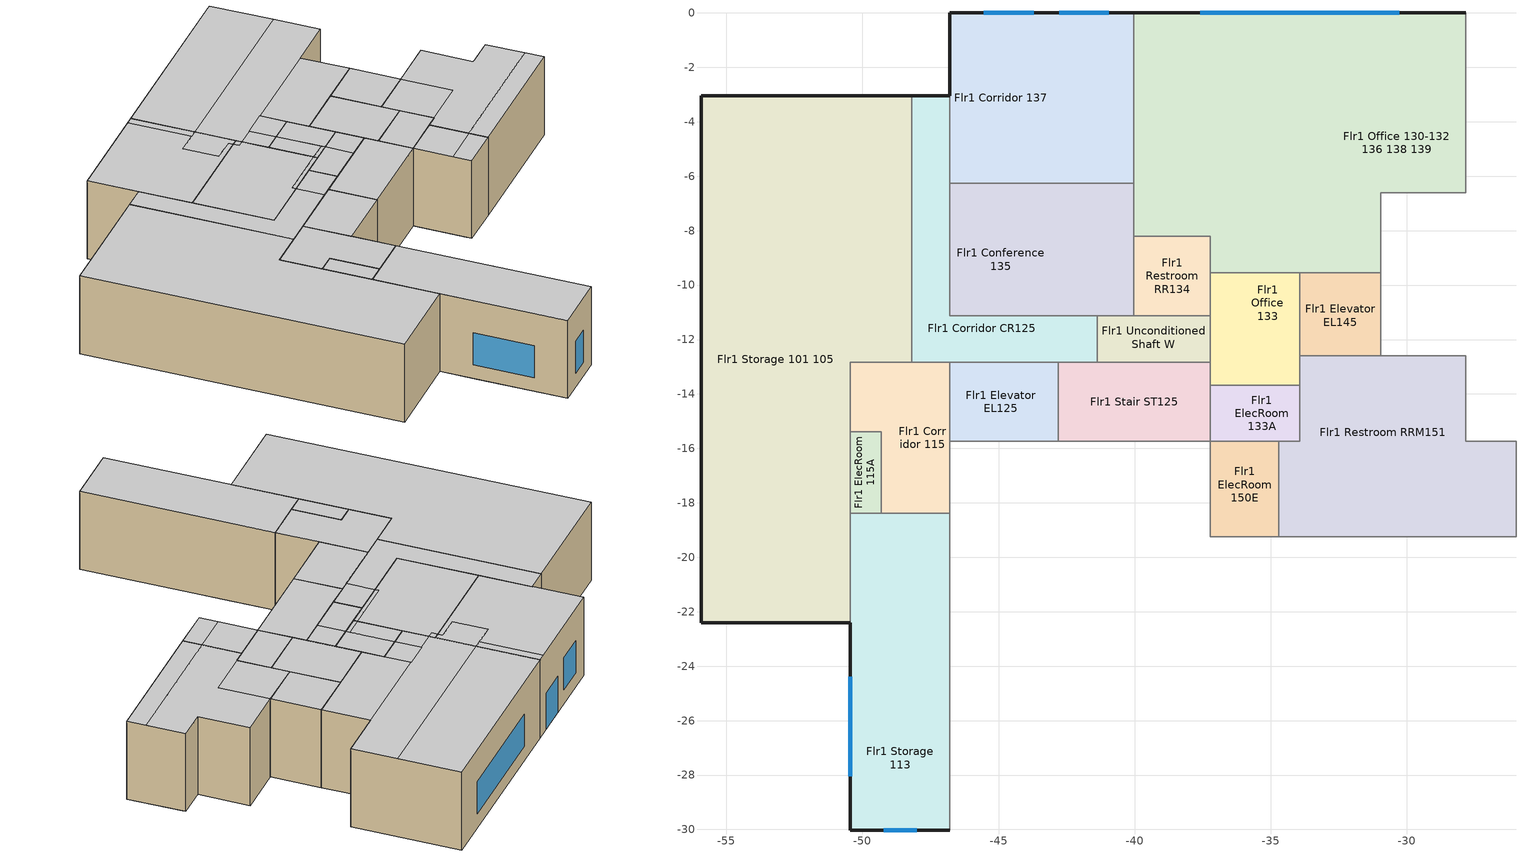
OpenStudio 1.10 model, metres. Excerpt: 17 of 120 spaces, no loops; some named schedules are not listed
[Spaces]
Flr1 Storage 113
 floor to Base1 Vestibule W: -46.79,-21.53 -46.79,-24.73 -50.44,-24.73 -50.44,-22.4 -48.79,-22.4 -48.79,-21.53 z0
 floor to Base1 Storage 1B06: -48.79,-18.38 -48.79,-22.4 -50.44,-22.4 -50.44,-18.38 z0
 floor to Base1 Corridor CR1B05 25 55: -48.79,-18.38 -46.79,-18.38 -46.79,-21.53 -48.79,-21.53 z0
 floor to Base1 Vestibule 1B20: -46.79,-24.73 -46.79,-30.02 -50.44,-30.02 -50.44,-24.73 z0
 wall outside: -50.44,-22.4 -50.44,-30.02 -46.79,-30.02 z0:5.18
 wall to Flr1 Corridor 115: -46.79,-18.38 -49.31,-18.38 z0:5.18
 wall to Flr1 Dining 150: -46.79,-30.02 -46.79,-18.38 z0:5.18
 wall to Flr1 Storage 101 105: -50.44,-18.38 -50.44,-22.4 z0:5.18
 wall to Flr1 ElecRoom 115A: -49.31,-18.38 -50.44,-18.38 z0:5.18
 window: -50.44,-24.38 -50.44,-28.04 / -49.23,-30.02 -48.01,-30.02 z0.91:3.05
 ceiling to Flr2 Kitchen: -46.79,-30.02 -46.79,-18.38 -50.44,-18.38 -50.44,-30.02 z5.18
Flr1 Storage 101 105
 floor to Base1 Corridor CR1B05 25 55: -48.19,-12.74 -48.19,-12.84 -48.79,-12.84 -48.79,-12.74 z0
 floor to Base1 Restroom RR1B30: -48.19,-7 -48.19,-12.74 -48.79,-12.74 -48.79,-7 z0
 floor to Base1 Storage 1B06: -48.19,-3.05 -48.19,-7 -48.79,-7 -48.79,-12.84 -50.44,-12.84 -50.44,-22.4 -55.93,-22.4 -55.93,-3.05 z0
 wall outside: -48.19,-3.05 -55.93,-3.05 -55.93,-22.4 -50.44,-22.4 z0:5.18
 wall to Flr1 Corridor CR125: -48.19,-12.84 -48.19,-3.05 z0:5.18
 wall to Flr1 Corridor 115: -50.44,-15.4 -50.44,-12.84 -48.19,-12.84 z0:5.18
 wall to Flr1 ElecRoom 115A: -50.44,-18.38 -50.44,-15.4 z0:5.18
 ceiling to Flr2 Kitchen: -50.44,-22.4 -50.44,-12.84 -48.19,-12.84 -48.19,-3.05 -55.93,-3.05 -55.93,-22.4 z5.18
Flr1 ElecRoom 150E
 floor to Base1 LockerPlayer 1B23 1B25 1B26 RR1B15: -34.71,-18.21 -34.71,-19.25 -37.22,-19.25 -37.22,-18.93 -36.93,-18.93 -36.93,-18.21 z0
 floor to Base1 Stair ST1B25: -36.73,-15.74 -36.73,-15.84 -37.22,-15.84 -37.22,-15.74 z0
 floor to Base1 Corridor CR1B05 25 55: -34.71,-15.74 -34.71,-18.21 -36.93,-18.21 -36.93,-18.93 -37.22,-18.93 -37.22,-15.84 -36.73,-15.84 -36.73,-15.74 z0
 wall to Flr1 ElecRoom 133A: -34.71,-15.74 -37.22,-15.74 z0:5.18
 wall to Flr1 Restroom RRM151: -34.71,-19.25 -34.71,-15.74 z0:5.18
 wall to Flr1 Dining 150: -37.22,-15.74 -37.22,-19.25 -34.71,-19.25 z0:5.18
 ceiling to Flr1 Lobby 155 ST155 255 ST255: -34.71,-18.11 -34.71,-15.74 -37.22,-15.74 -37.22,-18.11 z5.18
 ceiling to Flr2 ElecRoom 251A-257B: -34.71,-19.25 -34.71,-18.11 -37.22,-18.11 -37.22,-19.25 z5.18
Flr1 Restroom RRM151
 floor to Base1 Elevator EL1B45: -30.71,-12.6 -30.71,-12.75 -33.93,-12.75 -33.93,-12.6 z0
 floor to Base2 Weight 2B55 1B50: -25.99,-15.95 -25.99,-19.25 -31.59,-19.25 -27.23,-15.95 z0
 floor to Base1 ElecRoom 1B29: -27.23,-15.95 -31.59,-19.25 -33.87,-19.25 -33.87,-15.95 z0
 floor to Base1 Corridor CR1B05 25 55: -27.83,-12.6 -27.83,-15.74 -25.99,-15.74 -25.99,-15.95 -33.87,-15.95 -33.87,-18.21 -34.71,-18.21 -34.71,-15.74 -33.93,-15.74 -33.93,-12.75 -30.71,-12.75 -30.71,-12.6 z0
 floor to Base1 LockerPlayer 1B23 1B25 1B26 RR1B15: -33.87,-18.21 -33.87,-19.25 -34.71,-19.25 -34.71,-18.21 z0
 wall to Flr1 Office 133: -33.93,-12.6 -33.93,-13.68 z0:5.18
 wall to Flr1 Elevator EL145: -30.95,-12.6 -33.93,-12.6 z0:5.18
 wall to Flr1 Lobby 155 ST155 255 ST255: -25.99,-15.74 -27.83,-15.74 -27.83,-12.6 -30.95,-12.6 z0:5.18
 wall to Flr1 Dining 150: -34.71,-19.25 -25.99,-19.25 -25.99,-15.74 z0:5.18
 wall to Flr1 ElecRoom 133A: -33.93,-13.68 -33.93,-15.74 -34.71,-15.74 z0:5.18
 ceiling to Flr2 ElecRoom 251A-257B: -25.99,-19.25 -25.99,-18.11 -34.71,-18.11 -34.71,-19.25 z5.18
 ceiling to Flr1 Lobby 155 ST155 255 ST255: -25.99,-18.11 -25.99,-15.74 -27.83,-15.74 -27.83,-12.6 -30.95,-12.6 -30.95,-15.74 -34.71,-15.74 -34.71,-18.11 z5.18
 ceiling to Flr2 Restroom RR243 247: -30.95,-15.74 -30.95,-12.6 -33.93,-12.6 -33.93,-15.74 z5.18
Flr1 Corridor 115
 floor to Base1 Corridor CR1B05 25 55: -46.79,-12.84 -46.79,-18.38 -48.79,-18.38 -48.79,-12.84 z0
 floor to Base1 Storage 1B06: -48.79,-12.84 -48.79,-18.38 -49.31,-18.38 -49.31,-15.4 -50.44,-15.4 -50.44,-12.84 z0
 wall to Flr1 Corridor CR125: -46.79,-12.84 -48.19,-12.84 z0:5.18
 wall to Flr1 Elevator EL125: -46.79,-15.74 -46.79,-12.84 z0:5.18
 wall to Flr1 Dining 150: -46.79,-18.38 -46.79,-15.74 z0:5.18
 wall to Flr1 ElecRoom 115A: -50.44,-15.4 -49.31,-15.4 -49.31,-18.38 z0:5.18
 ceiling to Flr2 Kitchen: -46.79,-18.38 -46.79,-12.84 -50.44,-12.84 -50.44,-15.4 -49.31,-15.4 -49.31,-18.38 z5.18
Flr1 ElecRoom 115A
 floor to Base1 Storage 1B06: -49.31,-15.4 -49.31,-18.38 -50.44,-18.38 -50.44,-15.4 z0
 ceiling to Flr2 Kitchen: -49.31,-18.38 -49.31,-15.4 -50.44,-15.4 -50.44,-18.38 z5.18
Flr1 Elevator EL125
 floor to Base1 Elevator EL1B20: -43.06,-12.84 -43.06,-15.74 -46.79,-15.74 -46.79,-12.84 z0
 floor to Base1 Stair ST1B25: -42.81,-12.84 -42.81,-15.74 -43.06,-15.74 -43.06,-12.84 z0
 wall to Flr1 Corridor CR125: -42.81,-12.84 -46.79,-12.84 z0:5.18
 wall to Flr1 Stair ST125: -42.81,-15.74 -42.81,-12.84 z0:5.18
 wall to Flr1 Dining 150: -46.79,-15.74 -42.81,-15.74 z0:5.18
 ceiling to Flr2 Elevator EL220: -42.81,-15.74 -42.81,-12.84 -46.79,-12.84 -46.79,-15.74 z5.18
Flr1 Stair ST125
 floor to Base1 Stair ST1B25: -37.22,-12.84 -37.22,-15.74 -42.81,-15.74 -42.81,-12.84 z0
 wall to Flr1 Dining 150: -42.81,-15.74 -37.22,-15.74 z0:5.18
 wall to Flr1 Corridor CR125: -41.38,-12.84 -42.81,-12.84 z0:5.18
 wall to Flr1 Unconditioned Shaft W: -37.22,-12.84 -41.38,-12.84 z0:5.18
 wall to Flr1 Office 133: -37.22,-13.68 -37.22,-12.84 z0:5.18
 wall to Flr1 ElecRoom 133A: -37.22,-15.74 -37.22,-13.68 z0:5.18
 ceiling to Flr2 Stair ST225 CR225: -37.22,-15.74 -37.22,-12.84 -42.81,-12.84 -42.81,-15.74 z5.18
Flr1 ElecRoom 133A
 floor to Base1 Corridor CR1B05 25 55: -33.93,-13.68 -33.93,-15.74 -36.73,-15.74 -36.73,-13.68 z0
 floor to Base1 Stair ST1B25: -36.73,-13.68 -36.73,-15.74 -37.22,-15.74 -37.22,-13.68 z0
 wall to Flr1 Office 133: -33.93,-13.68 -37.22,-13.68 z0:5.18
 ceiling to Flr2 Restroom RR243 247: -33.93,-15.74 -33.93,-13.68 -37.22,-13.68 -37.22,-15.74 z5.18
Flr1 Office 133
 floor to Base1 Corridor CR1B05 25 55: -34.01,-11.76 -34.01,-12.75 -33.93,-12.75 -33.93,-13.68 -36.73,-13.68 -36.73,-12.74 -36.22,-12.73 -36.22,-11.76 z0
 floor to Base1 Storage 1B38: -33.93,-9.55 -33.93,-9.64 -34.01,-9.64 -34.01,-11.76 -36.22,-11.76 -36.22,-9.55 z0
 floor to Base1 LockerOther 1B30: -36.22,-9.55 -36.22,-12.73 -37.22,-12.74 -37.22,-9.55 z0
 floor to Base1 Stair ST1B25: -36.73,-12.74 -36.73,-13.68 -37.22,-13.68 -37.22,-12.74 z0
 floor to Base1 Elevator EL1B45: -33.93,-9.64 -33.93,-12.75 -34.01,-12.75 -34.01,-9.64 z0
 wall to Flr1 Unconditioned Shaft W: -37.22,-11.13 -37.22,-12.84 z0:5.18
 wall to Flr1 Restroom RR134: -37.22,-9.55 -37.22,-11.13 z0:5.18
 wall to Flr1 Office 130-132 136 138 139: -33.93,-9.55 -37.22,-9.55 z0:5.18
 wall to Flr1 Elevator EL145: -33.93,-12.6 -33.93,-9.55 z0:5.18
 ceiling to Flr2 Restroom RR243 247: -33.93,-13.68 -33.93,-9.55 -37.22,-9.55 -37.22,-13.68 z5.18
Flr1 Corridor CR125
 floor to Base1 Storage 1B06: -46.79,-3.05 -46.79,-7 -48.19,-7 -48.19,-3.05 z0
 floor to Base1 Restroom RR1B30: -46.79,-7 -46.79,-11.13 -43.06,-11.13 -43.06,-12.74 -48.19,-12.74 -48.19,-7 z0
 floor to Base1 Corridor CR1B05 25 55: -46.79,-12.74 -46.79,-12.84 -48.19,-12.84 -48.19,-12.74 z0
 floor to Base1 Stair ST1B25: -41.38,-12.74 -41.38,-12.84 -43.06,-12.84 -43.06,-12.74 z0
 floor to Base1 Elevator EL1B20: -46.79,-12.74 -43.06,-12.74 -43.06,-12.84 -46.79,-12.84 z0
 floor to Base1 LockerOther 1B30: -41.38,-11.13 -41.38,-12.74 -43.06,-12.74 -43.06,-11.13 z0
 wall outside: -46.79,-3.05 -48.19,-3.05 z0:5.18
 wall to Flr1 Conference 135: -41.38,-11.13 -46.79,-11.13 -46.79,-6.25 z0:5.18
 wall to Flr1 Unconditioned Shaft W: -41.38,-12.84 -41.38,-11.13 z0:5.18
 wall to Flr1 Corridor 137: -46.79,-6.25 -46.79,-3.05 z0:5.18
 ceiling to Flr2 Unconditioned Shaft W: -41.38,-12.84 -41.38,-11.13 -43.38,-11.13 -43.38,-12.84 z5.18
 ceiling to Flr2 Kitchen: -43.38,-12.84 -43.38,-11.13 -46.79,-11.13 -46.79,-3.05 -48.19,-3.05 -48.19,-12.84 z5.18
Flr1 Unconditioned Shaft W
 floor to Base1 Stair ST1B25: -37.22,-12.74 -37.22,-12.84 -41.38,-12.84 -41.38,-12.74 z0
 floor to Base1 LockerOther 1B30: -37.22,-11.13 -37.22,-12.74 -41.38,-12.74 -41.38,-11.13 z0
 wall to Flr1 Conference 135: -40.03,-11.13 -41.38,-11.13 z0:5.18
 wall to Flr1 Restroom RR134: -37.22,-11.13 -40.03,-11.13 z0:5.18
 ceiling to Flr2 Unconditioned Shaft W: -38.86,-12.84 -38.86,-11.13 -41.38,-11.13 -41.38,-12.84 z5.18
 ceiling to Flr2 Stair ST225 CR225: -37.22,-12.84 -37.22,-11.13 -38.86,-11.13 -38.86,-12.84 z5.18
Flr1 Elevator EL145
 floor to Base1 Elevator EL1B45: -30.95,-9.64 -30.95,-12.6 -33.93,-12.6 -33.93,-9.64 z0
 floor to Base1 Storage 1B38: -30.95,-9.55 -30.95,-9.64 -33.93,-9.64 -33.93,-9.55 z0
 wall to Flr1 Lobby 155 ST155 255 ST255: -30.95,-12.6 -30.95,-9.55 z0:5.18
 wall to Flr1 Office 130-132 136 138 139: -30.95,-9.55 -33.93,-9.55 z0:5.18
 ceiling to Flr2 Elevator EL245: -30.95,-12.6 -30.95,-9.55 -33.93,-9.55 -33.93,-12.6 z5.18
Flr1 Conference 135
 floor to Base1 Storage 1B06: -43.06,-6.25 -43.06,-7 -46.79,-7 -46.79,-6.25 z0
 floor to Base1 LockerOther 1B30: -40.03,-6.25 -40.03,-11.13 -43.06,-11.13 -43.06,-6.25 z0
 floor to Base1 Restroom RR1B30: -43.06,-7 -43.06,-11.13 -46.79,-11.13 -46.79,-7 z0
 wall to Flr1 Corridor 137: -40.03,-6.25 -46.79,-6.25 z0:5.18
 wall to Flr1 Office 130-132 136 138 139: -40.03,-8.21 -40.03,-6.25 z0:5.18
 wall to Flr1 Restroom RR134: -40.03,-11.13 -40.03,-8.21 z0:5.18
 ceiling to Flr2 Lounge 230: -40.42,-6.61 -40.03,-6.61 -40.03,-6.25 -40.42,-6.25 z5.18
 ceiling to Flr2 Unconditioned Shaft W: -40.03,-11.13 -40.03,-10.9 -43.38,-10.9 -43.38,-11.13 z5.18
 ceiling to Flr2 Kitchen: -43.38,-11.13 -43.38,-10.9 -40.03,-10.9 -40.03,-6.61 -40.42,-6.61 -40.42,-6.25 -46.79,-6.25 -46.79,-11.13 z5.18
Flr1 Restroom RR134
 floor to Base1 LockerOther 1B30: -37.22,-8.21 -37.22,-11.13 -40.03,-11.13 -40.03,-8.21 z0
 wall to Flr1 Office 130-132 136 138 139: -37.22,-9.55 -37.22,-8.21 -40.03,-8.21 z0:5.18
 ceiling to Flr2 Kitchen: -40.03,-10.9 -38.86,-10.9 -38.86,-8.21 -40.03,-8.21 z5.18
 ceiling to Flr2 Unconditioned Shaft W: -38.86,-11.13 -38.86,-10.9 -40.03,-10.9 -40.03,-11.13 z5.18
 ceiling to Flr2 Stair ST225 CR225: -37.22,-11.13 -37.22,-8.21 -38.86,-8.21 -38.86,-11.13 z5.18
Flr1 Office 130-132 136 138 139
 floor to Base1 Office 1B32: -36.22,-3.21 -36.22,-6.08 -40.03,-6.08 -40.03,-3.21 z0
 floor to Base1 Lounge 1B33 36: -32.92,0 -32.92,-7.7 -36.22,-7.7 -36.22,-3.21 -40.03,-3.21 -40.03,0 z0
 floor to Base1 LockerOther 1B30: -36.22,-6.08 -36.22,-9.55 -37.22,-9.55 -37.22,-8.21 -40.03,-8.21 -40.03,-6.08 z0
 floor to Base1 Storage 1B38: -27.83,0 -27.83,-6.61 -30.95,-6.61 -30.95,-9.55 -36.22,-9.55 -36.22,-7.7 -32.92,-7.7 -32.92,0 z0
 wall outside: -27.83,0 -40.03,0 z0:5.18
 wall to Flr1 Corridor 137: -40.03,0 -40.03,-6.25 z0:5.18
 wall to Flr1 Lobby 155 ST155 255 ST255: -30.95,-9.55 -30.95,-6.61 -27.83,-6.61 -27.83,0 z0:5.18
 window: -30.27,0 -37.59,0 z0.91:3.05
 ceiling to Flr2 Office 230A-E: -27.83,-3.81 -27.83,0 -40.03,0 -40.03,-3.81 z5.18
 ceiling to Flr2 Stair ST225 CR225: -37.22,-8.21 -37.22,-6.61 -38.86,-6.61 -38.86,-8.21 z5.18
 ceiling to Flr2 Lounge 230: -40.03,-6.61 -27.83,-6.61 -27.83,-3.81 -40.03,-3.81 z5.18
 ceiling to Flr2 Kitchen: -38.86,-8.21 -38.86,-6.61 -40.03,-6.61 -40.03,-8.21 z5.18
 ceiling to Flr2 Restroom RR243 247: -30.95,-9.55 -30.95,-6.61 -37.22,-6.61 -37.22,-9.55 z5.18
Flr1 Corridor 137
 floor to Base1 LockerOther 1B30: -40.03,-6.08 -40.03,-6.25 -43.06,-6.25 -43.06,-6.08 z0
 floor to Base1 Storage 1B06: -43.06,0 -43.06,-6.25 -46.79,-6.25 -46.79,0 z0
 floor to Base1 Office 1B32: -40.03,-3.21 -40.03,-6.08 -43.06,-6.08 -43.06,-3.21 z0
 floor to Base1 Lounge 1B33 36: -40.03,0 -40.03,-3.21 -43.06,-3.21 -43.06,0 z0
 wall outside: -40.03,0 -46.79,0 -46.79,-3.05 z0:5.18
 window: -43.71,0 -45.54,0 z0.91:3.05; -40.94,0 -42.77,0 z0:2.39
 ceiling to Flr2 Office 230A-E: -40.03,-3.81 -40.03,0 -40.5,0 -40.5,-3.81 z5.18
 ceiling to Flr2 Lounge 230: -40.03,-6.25 -40.03,-3.81 -41.86,-3.81 -41.86,-5.94 -40.42,-5.94 -40.42,-6.25 z5.18
 ceiling to Flr2 Kitchen: -40.42,-6.25 -40.42,-5.94 -41.86,-5.94 -41.86,-3.81 -40.5,-3.81 -40.5,0 -46.79,0 -46.79,-6.25 z5.18
[Building]
Dal_Ward: North Axis {deg}=0; Default Construction Set=CU Dal Ward Existing Constructions
[ClimateZones]
Climate Zone Institution Name 1=ASHRAE; Climate Zone Document Name 1=ANSI/ASHRAE Standard 169; Climate Zone Document Year 1=2006; Climate Zone Institution Name 2=CEC; Climate Zone Document Name 2=California Climate Zone Descriptions; Climate Zone Document Year 2=1995
[Site]
Broomfield Jeffco  Boulder   S: Latitude {deg}=40.13; Longitude {deg}=-105.24; Time Zone {hr}=-7; Elevation {m}=1689
[SizingPeriod:DesignDay] Daily Dry-Bulb Temperature Range {deltaC}=15.2; Barometric Pressure {Pa}=83011; Wind Speed {m/s}=4.2; Wind Direction {deg}=80; Sky Clearness=0; Rain Indicator=0; Snow Indicator=0; Day of Month=21; Month=7; Day Type=SummerDesignDay; Daylight Saving Time Indicator=0; Dry-Bulb Temperature Range Modifier Type=DefaultMultipliers; Solar Model Indicator=ASHRAETau; ASHRAE Taub=0.424; ASHRAE Taud=2.012
Name | Maximum Dry-Bulb Temperature {C} | Humidity Indicating Conditions at Maximum Dry-Bulb {BasedOnField A3} | Humidity Indicating Type
Denver Intl Ap Ann Clg .4% Condns DB=>MWB | 34.6 | 15.7 | Wetbulb
Denver Intl Ap Ann Clg .4% Condns WB=>MDB | 27.3 | 18.3 | Wetbulb
Denver Intl Ap Ann Clg .4% Condns Enth=>MDB | 27 | 58300 | Enthalpy
Denver Intl Ap Ann Clg .4% Condns DP=>MDB | 19.9 | 16 | Dewpoint
[Construction]
ExtSlabCarpet 4in ClimateZone 1-8: MAT-CC05 4 HW CONCRETE, CP02 CARPET PAD
Interior Floor: F16 Acoustic tile, F05 Ceiling air space resistance, M11 100mm lightweight concrete
Interior Wall: G01a 19mm gypsum board, F04 Wall air space resistance, G01a 19mm gypsum board
Interior Ceiling: M11 100mm lightweight concrete, F05 Ceiling air space resistance, F16 Acoustic tile
Interior Window: Clear 3mm
Interior Door; Interior Partition: G05 25mm wood
Dal Ward Existing Roof: Clay Roof Tile - Lightweight Concrete - 1 in. - 80 lb/ft3, Metal Decking, Steel Roof Joists with R-30 Batt Insulation, Gypsum Board - 5/8 in.
Dal Ward Existing Exterior Wall: Sandstone - 4 in. - 120 lb/ft3, Gypsum Board - 5/8 in., Extruded Polystyrene Insulation Board - 1 in., Steel-Framed - 8 in. Studs - 16 in. OC - R-19 Cavity Insulation, Gypsum Board - 5/8 in.
Dal Ward Existing Glazing - U-0.55/SHGC-0.35/VLT-0.44: Dal Ward Existing Glazing - U-0.55/SHGC-0.35/VLT-0.44
Dal Ward Existing Glazing - U-0.55/SHGC-0.55/VLT-0.70: Dal Ward Existing Glazing - U-0.55/SHGC-0.55/VLT-0.70
Dal Ward Existing Glazing - U-0.80/SHGC-0.55/VLT-0.70: Dal Ward Existing Glazing - U-0.80/SHGC-0.55/VLT-0.70
[Material]
Name | Roughness | Thickness {m} | Conductivity {W/m-K} | Density {kg/m3} | Specific Heat {J/kg-K} | Thermal Absorptance | Solar Absorptance | Visible Absorptance
MAT-CC05 4 HW CONCRETE | Rough | 0.1016 | 1.311 | 2240 | 836.8 | 0.9 | 0.85 | 0.85
Metal Decking | MediumSmooth | 0.0015 | 45.006 | 7680 | 418.4 | 0.9 | 0.6 | 0.6
F16 Acoustic tile | MediumSmooth | 0.0191 | 0.06 | 368 | 590 | 0.9 | 0.3 | 0.3
M11 100mm lightweight concrete | MediumRough | 0.1016 | 0.53 | 1280 | 840 | 0.9 | 0.5 | 0.5
G01a 19mm gypsum board | MediumSmooth | 0.019 | 0.16 | 800 | 1090 | 0.9 | 0.4 | 0.4
G05 25mm wood | MediumSmooth | 0.0254 | 0.15 | 608 | 1630 | 0.9 | 0.5 | 0.5
Clay Roof Tile - Lightweight Concrete - 1 in. - 80 lb/ft3 | MediumRough | 0.0254 | 0.53 | 1281.48 | 840
Gypsum Board - 5/8 in. | MediumSmooth | 0.015875 | 0.16 | 800 | 1090
Sandstone - 4 in. - 120 lb/ft3 | MediumRough | 0.1016 | 1.9 | 1922.22 | 790
Steel-Framed - 8 in. Studs - 16 in. OC - R-19 Cavity Insulation | Smooth | 0.2032 | 0.192299 | 69.5201 | 628.02
[Material:NoMass]
CP02 CARPET PAD: Roughness=Smooth; Thermal Resistance {m2-K/W}=0.1; Thermal Absorptance=0.9; Solar Absorptance=0.8; Visible Absorptance=0.8
[Material:AirGap]
Name | Thermal Resistance {m2-K/W}
F05 Ceiling air space resistance | 0.18
F04 Wall air space resistance | 0.15
Extruded Polystyrene Insulation Board - 1 in. | 0.880551
Steel Roof Joists with R-30 Batt Insulation | 2.64165
[WindowMaterial:Glazing]
Clear 3mm: Optical Data Type=SpectralAverage; Thickness {m}=0.003; Solar Transmittance at Normal Incidence=0.837; Front Side Solar Reflectance at Normal Incidence=0.075; Back Side Solar Reflectance at Normal Incidence=0; Visible Transmittance at Normal Incidence=0.898; Front Side Visible Reflectance at Normal Incidence=0.081; Back Side Visible Reflectance at Normal Incidence=0; Infrared Transmittance at Normal Incidence=0; Front Side Infrared Hemispherical Emissivity=0.84; Back Side Infrared Hemispherical Emissivity=0.84; Conductivity {W/m-K}=0.9; Dirt Correction Factor for Solar and Visible Transmittance=1; Solar Diffusing=No
[DefaultConstructionSet]
CU Dal Ward Existing Constructions: Default Exterior Surface Constructions=Default Surface Constructions 13; Default Interior Surface Constructions=Default Surface Constructions 14; Default Ground Contact Surface Constructions=Default Surface Constructions 15; Default Exterior SubSurface Constructions=Default Sub Surface Constructions 9; Default Interior SubSurface Constructions=Default Sub Surface Constructions 10; Interior Partition Construction=Interior Partition
[DefaultSurfaceConstructions]
Name | Floor Construction | Wall Construction | Roof Ceiling Construction
Default Surface Constructions 13 | ExtSlabCarpet 4in ClimateZone 1-8 | Dal Ward Existing Exterior Wall | Dal Ward Existing Roof
Default Surface Constructions 14 | Interior Floor | Interior Wall | Interior Ceiling
Default Surface Constructions 15 | ExtSlabCarpet 4in ClimateZone 1-8 | ExtSlabCarpet 4in ClimateZone 1-8 | ExtSlabCarpet 4in ClimateZone 1-8
[DefaultSubSurfaceConstructions]
Name | Fixed Window Construction | Operable Window Construction | Glass Door Construction | Tubular Daylight Dome Construction | Tubular Daylight Diffuser Construction | Door Construction
Default Sub Surface Constructions 9 | Dal Ward Existing Glazing - U-0.55/SHGC-0.55/VLT-0.70 | Dal Ward Existing Glazing - U-0.55/SHGC-0.35/VLT-0.44 | Dal Ward Existing Glazing - U-0.80/SHGC-0.55/VLT-0.70 | Interior Window | Interior Window
Default Sub Surface Constructions 10 | Interior Window | Interior Window |  |  |  | Interior Door
[WindowMaterial:SimpleGlazingSystem]
Name | U-Factor {W/m2-K} | Solar Heat Gain Coefficient | Visible Transmittance
Dal Ward Existing Glazing - U-0.80/SHGC-0.55/VLT-0.70 | 4.54261 | 0.55 | 0.7
Dal Ward Existing Glazing - U-0.55/SHGC-0.35/VLT-0.44 | 3.12304 | 0.35 | 0.44
Dal Ward Existing Glazing - U-0.55/SHGC-0.55/VLT-0.70 | 3.12304 | 0.55 | 0.7
[BuildingStory]
Flr1: Nominal Z Coordinate {m}=0; Nominal Floor to Floor Height {m}=5.1816
[Space] Building Story=Flr1
Name | Space Type | Thermal Zone
Flr1 Storage 113 | 90.1-2007 - Dal_Ward - Storage - AHU-1 | Flr1 Storage 113 115-A
Flr1 Storage 101 105 | 90.1-2007 - Dal_Ward - AlwaysOn - Storage - NoVentilation - ExistingLPD | Flr1 Storage 101 105
Flr1 ElecRoom 150E | 90.1-2007 - Dal_Ward - ElecRoom - AHU-3 | Flr1 Lounge Club
Flr1 Restroom RRM151 | 90.1-2007 - Dal_Ward - Restroom - AHU-3 - ExistingLPD | Flr1 Lounge Club
Flr1 Corridor 115 | 90.1-2007 - Dal_Ward - Corridor - AHU-1 | Flr1 Storage 113 115-A
Flr1 ElecRoom 115A | 90.1-2007 - Dal_Ward - ElecRoom - AHU-1 | Flr1 Storage 113 115-A
Flr1 Elevator EL125 |  | Flr1 Elevator EL125
Flr1 Stair ST125 | 90.1-2007 - Dal_Ward - AlwaysOn - Stair - NoVentilation - ExistingLPD | Flr1 Corridor CR125
Flr1 ElecRoom 133A | 90.1-2007 - Dal_Ward - ElecRoom - AHU-1 - ExistingLPD | Flr1 Office 133-A
Flr1 Office 133 | 90.1-2007 - Dal_Ward - ClosedOffice - AHU-1 - ExistingLPD | Flr1 Office 133-A
Flr1 Corridor CR125 | 90.1-2007 - Dal_Ward - AlwaysOn - Corridor - NoVentilation | Flr1 Corridor CR125
Flr1 Unconditioned Shaft W |  | Flr1 Unconditioned Shaft W
Flr1 Elevator EL145 |  | Flr1 Elevator EL145
Flr1 Conference 135 | 90.1-2007 - Dal_Ward - Conference - AHU-1 - ExistingLPD | Flr1 Conference 135
Flr1 Restroom RR134 | 90.1-2007 - Dal_Ward - Restroom - AHU-1 - ExistingLPD | Flr1 Office Perimeter NW
Flr1 Office 130-132 136 138 139 | 90.1-2007 - Dal_Ward - ClosedOffice - AHU-1 - ExistingLPD | Flr1 Office Perimeter NW
Flr1 Corridor 137 | 90.1-2007 - Dal_Ward - Corridor - AHU-1 | Flr1 Lobby 137
[ThermalZone] Use Ideal Air Loads=No
Name | Thermostat | Multiplier
Flr1 Lounge Club | Flr1 Lounge Club Thermostat
Flr1 Office 133-A | Flr1 Office 133-A Thermostat
Flr1 Corridor CR125 | Flr1 Corridor CR125 Thermostat
Flr1 Office Perimeter NW | Flr1 Office Perimeter NW Thermostat | 1
Flr1 Storage 113 115-A | Flr1 Storage 113 115-A Thermostat
Flr1 Conference 135 | Flr1 Conference 135 Thermostat
Flr1 Lobby 137 | Flr1 Lobby 137 Thermostat
Flr1 Elevator EL125; Flr1 Elevator EL145; Flr1 Unconditioned Shaft W
Flr1 Storage 101 105 | Flr1 Storage 101 105 Thermostat
[Sizing:Zone] Zone Cooling Design Supply Air Temperature {C}=14; Zone Heating Design Supply Air Temperature {C}=40; Zone Cooling Design Supply Air Humidity Ratio {kg-H2O/kg-air}=0.0085; Zone Heating Design Supply Air Humidity Ratio {kg-H2O/kg-air}=0.008; Cooling Design Air Flow Method=DesignDay; Heating Design Air Flow Method=DesignDay
Flr1 Elevator EL125; Flr1 Elevator EL145; Flr1 Unconditioned Shaft W
[People:Definition] Number of People Calculation Method=People/Area; Fraction Radiant=0.3
Name | People per Space Floor Area {person/m2}
90.1-2007 - Office - ClosedOffice People Definition | 0.0511286
90.1-2007 - Office - Conference People Definition | 0.538196
90.1-2007 - Office - Corridor People Definition | 0.0107639
90.1-2007 - Office - Restroom People Definition | 0.107639
[ElectricEquipment:Definition] Design Level Calculation Method=Watts/Area
Name | Watts per Space Floor Area {W/m2} | Watts per Person {W/person}
90.1-2007 - CU Office - ClosedOffice Electric Equipment Definition | 10.7639
90.1-2007 - Office - Conference Electric Equipment Definition | 5.38196
90.1-2007 - Noresco - Corridor Electric Equipment Definition | 0
90.1-2007 - Noresco - ElecRoom Electric Equipment Definition | 53.8196
90.1-2007 - Noresco - Restroom Electric Equipment Definition | 0 | 0
[DefaultScheduleSet] People Activity Level Schedule=Dal_Ward Activity Schedule
Name | Number of People Schedule | Lighting Schedule | Electric Equipment Schedule | Gas Equipment Schedule | Infiltration Schedule
90.1-2007 - Dal_Ward - ElecRoom Schedule Set | Dal_Ward ElecRoom Occupancy Schedule | Dal_Ward ElecRoom Lighting Schedule | Dal_Ward ElecRoom Equipment Schedule | Dal_Ward ElecRoom Equipment Schedule | Dal_Ward Infiltration Schedule
90.1-2007 - Dal_Ward - Conference Schedule Set | Dal_Ward Conference Occupancy Schedule | Dal_Ward Conference Lighting Schedule | Dal_Ward Conference Equipment Schedule | Dal_Ward Conference Equipment Schedule | Dal_Ward Infiltration Schedule
90.1-2007 - Dal_Ward - AlwaysOn - Storage Schedule Set | Dal_Ward Storage Occupancy Schedule | Dal_Ward Storage Lighting Schedule | Dal_Ward Storage Equipment Schedule | Dal_Ward Storage Equipment Schedule | Dal_Ward AlwaysOn Infiltration Schedule
90.1-2007 - Dal_Ward - Storage Schedule Set | Dal_Ward Storage Occupancy Schedule | Dal_Ward Storage Lighting Schedule | Dal_Ward Storage Equipment Schedule | Dal_Ward Storage Equipment Schedule | Dal_Ward Infiltration Schedule
90.1-2007 - Dal_Ward - AlwaysOn - Corridor Schedule Set | Dal_Ward Corridor Occupancy Schedule | Dal_Ward Corridor Lighting Schedule | Dal_Ward Corridor Equipment Schedule | Dal_Ward Corridor Equipment Schedule | Dal_Ward AlwaysOn Infiltration Schedule
90.1-2007 - Dal_Ward - Corridor Schedule Set | Dal_Ward Corridor Occupancy Schedule | Dal_Ward Corridor Lighting Schedule | Dal_Ward Corridor Equipment Schedule | Dal_Ward Corridor Equipment Schedule | Dal_Ward Infiltration Schedule
90.1-2007 - Dal_Ward - AlwaysOn - Stair Schedule Set | Dal_Ward Stair Occupancy Schedule | Dal_Ward Stair Lighting Schedule | Dal_Ward Stair Equipment Schedule | Dal_Ward Stair Equipment Schedule | Dal_Ward AlwaysOn Infiltration Schedule
90.1-2007 - Dal_Ward - Restroom Schedule Set; 90.1-2007 - Dal_Ward - ClosedOffice Schedule Set | Dal_Ward ClosedOffice Occupancy Schedule | Dal_Ward ClosedOffice Lighting Schedule | Dal_Ward ClosedOffice Equipment Schedule | Dal_Ward ClosedOffice Equipment Schedule | Dal_Ward Infiltration Schedule
[SpaceType] Standards Building Type=Office
Name | Default Schedule Set | Design Specification Outdoor Air Object | Standards Space Type
90.1-2007 - Dal_Ward - Storage - AHU-1 | 90.1-2007 - Dal_Ward - Storage Schedule Set | 90.1-2007 - Office - Storage Ventilation - AHU-1 | Storage
90.1-2007 - Dal_Ward - Corridor - AHU-1 | 90.1-2007 - Dal_Ward - Corridor Schedule Set | 90.1-2007 - Office - Corridor Ventilation - AHU-1 | Corridor
90.1-2007 - Dal_Ward - ElecRoom - AHU-1; 90.1-2007 - Dal_Ward - ElecRoom - AHU-1 - ExistingLPD | 90.1-2007 - Dal_Ward - ElecRoom Schedule Set | 90.1-2007 - Office - Elec/MechRoom Ventilation - AHU-1 | Elec/MechRoom
90.1-2007 - Dal_Ward - ElecRoom - AHU-3 | 90.1-2007 - Dal_Ward - ElecRoom Schedule Set | 90.1-2007 - Office - Elec/MechRoom Ventilation - AHU-3 | Elec/MechRoom
90.1-2007 - Dal_Ward - AlwaysOn - Corridor - NoVentilation | 90.1-2007 - Dal_Ward - AlwaysOn - Corridor Schedule Set | 90.1-2007 - Office - Corridor Ventilation - NoVentilation 1 | Corridor
90.1-2007 - Dal_Ward - Restroom - AHU-1 - ExistingLPD | 90.1-2007 - Dal_Ward - Restroom Schedule Set | 90.1-2007 - Office - Restroom Ventilation - AHU-1 | Restroom
90.1-2007 - Dal_Ward - Conference - AHU-1 - ExistingLPD | 90.1-2007 - Dal_Ward - Conference Schedule Set | 90.1-2007 - Office - Conference Ventilation - AHU-1 | Conference
90.1-2007 - Dal_Ward - AlwaysOn - Stair - NoVentilation - ExistingLPD | 90.1-2007 - Dal_Ward - AlwaysOn - Stair Schedule Set | 90.1-2007 - Office - Stair Ventilation - NoVentilation | Stair
90.1-2007 - Dal_Ward - ClosedOffice - AHU-1 - ExistingLPD | 90.1-2007 - Dal_Ward - ClosedOffice Schedule Set | 90.1-2007 - CU - ClosedOffice Ventilation - AHU-1 | ClosedOffice
90.1-2007 - Dal_Ward - AlwaysOn - Storage - NoVentilation - ExistingLPD | 90.1-2007 - Dal_Ward - AlwaysOn - Storage Schedule Set | 90.1-2007 - Office - Storage Ventilation - NoVentilation 1 | Storage
90.1-2007 - Dal_Ward - Restroom - AHU-3 - ExistingLPD | 90.1-2007 - Dal_Ward - Restroom Schedule Set | 90.1-2007 - Office - Restroom Ventilation - AHU-3 | Restroom
[People]
Name | People Definition | Space or SpaceType
90.1-2007 - Office - Corridor People 7 | 90.1-2007 - Office - Corridor People Definition | 90.1-2007 - Dal_Ward - Corridor - AHU-1
90.1-2007 - Office - Corridor People 10 | 90.1-2007 - Office - Corridor People Definition | 90.1-2007 - Dal_Ward - AlwaysOn - Corridor - NoVentilation
90.1-2007 - Office - Restroom People 5 | 90.1-2007 - Office - Restroom People Definition | 90.1-2007 - Dal_Ward - Restroom - AHU-1 - ExistingLPD
90.1-2007 - Office - Conference People 3 | 90.1-2007 - Office - Conference People Definition | 90.1-2007 - Dal_Ward - Conference - AHU-1 - ExistingLPD
90.1-2007 - Office - ClosedOffice People 3 | 90.1-2007 - Office - ClosedOffice People Definition | 90.1-2007 - Dal_Ward - ClosedOffice - AHU-1 - ExistingLPD
90.1-2007 - Office - Restroom People 6 | 90.1-2007 - Office - Restroom People Definition | 90.1-2007 - Dal_Ward - Restroom - AHU-3 - ExistingLPD
[Lights]
Name | Lights Definition | Space or SpaceType
90.1-2007 - Office - Storage Lights 3 | 90.1-2007 - Dal_Ward - Storage - AHU-1 AppG ALC Lights Definition | 90.1-2007 - Dal_Ward - Storage - AHU-1
90.1-2007 - Office - Corridor Lights 7 | 90.1-2007 - Dal_Ward - Corridor - AHU-1 AppG ALC Lights Definition | 90.1-2007 - Dal_Ward - Corridor - AHU-1
90.1-2007 - Office - Elec/MechRoom Lights 4 | 90.1-2007 - Office - Elec/MechRoom Lights Definition - ElecRoom - Proposed | 90.1-2007 - Dal_Ward - ElecRoom - AHU-1
90.1-2007 - Office - Elec/MechRoom Lights 5 | 90.1-2007 - Office - Elec/MechRoom Lights Definition - ElecRoom - Proposed | 90.1-2007 - Dal_Ward - ElecRoom - AHU-3
90.1-2007 - Office - Corridor Lights 10 | 90.1-2007 - Dal_Ward - AlwaysOn - Corridor - NoVentilation AppG ALC Lights Definition | 90.1-2007 - Dal_Ward - AlwaysOn - Corridor - NoVentilation
90.1-2007 - Office - Restroom Lights 5 | 90.1-2007 - Office - Restroom Lights Definition - Proposed | 90.1-2007 - Dal_Ward - Restroom - AHU-1 - ExistingLPD
90.1-2007 - Office - Conference Lights 3 | 90.1-2007 - Office - Conference Lights Definition - Existing | 90.1-2007 - Dal_Ward - Conference - AHU-1 - ExistingLPD
90.1-2007 - Office - Stair Lights 6 | 90.1-2007 - Office - Stair Lights Definition - Existing | 90.1-2007 - Dal_Ward - AlwaysOn - Stair - NoVentilation - ExistingLPD
90.1-2007 - Office - ClosedOffice Lights 3 | 90.1-2007 - Dal_Ward - ClosedOffice - AHU-1 - ExistingLPD AppG ALC Lights Definition | 90.1-2007 - Dal_Ward - ClosedOffice - AHU-1 - ExistingLPD
90.1-2007 - Office - Storage Lights 8 | 90.1-2007 - Office - Storage Lights Definition - Existing | 90.1-2007 - Dal_Ward - AlwaysOn - Storage - NoVentilation - ExistingLPD
90.1-2007 - Office - Restroom Lights 6 | 90.1-2007 - Office - Restroom Lights Definition - Proposed | 90.1-2007 - Dal_Ward - Restroom - AHU-3 - ExistingLPD
90.1-2007 - Office - Elec/MechRoom Lights 8 | 90.1-2007 - Office - Elec/MechRoom Lights Definition - ElecRoom - Proposed | 90.1-2007 - Dal_Ward - ElecRoom - AHU-1 - ExistingLPD
[ElectricEquipment]
Name | Electric Equipment Definition | Space or SpaceType
90.1-2007 - Office - Corridor Electric Equipment 7 | 90.1-2007 - Noresco - Corridor Electric Equipment Definition | 90.1-2007 - Dal_Ward - Corridor - AHU-1
90.1-2007 - Office - Elec/MechRoom Electric Equipment 4 | 90.1-2007 - Noresco - ElecRoom Electric Equipment Definition | 90.1-2007 - Dal_Ward - ElecRoom - AHU-1
90.1-2007 - Office - Elec/MechRoom Electric Equipment 5 | 90.1-2007 - Noresco - ElecRoom Electric Equipment Definition | 90.1-2007 - Dal_Ward - ElecRoom - AHU-3
90.1-2007 - Office - Corridor Electric Equipment 10 | 90.1-2007 - Noresco - Corridor Electric Equipment Definition | 90.1-2007 - Dal_Ward - AlwaysOn - Corridor - NoVentilation
90.1-2007 - Office - Restroom Electric Equipment 5 | 90.1-2007 - Noresco - Restroom Electric Equipment Definition | 90.1-2007 - Dal_Ward - Restroom - AHU-1 - ExistingLPD
90.1-2007 - Office - Conference Electric Equipment 3 | 90.1-2007 - Office - Conference Electric Equipment Definition | 90.1-2007 - Dal_Ward - Conference - AHU-1 - ExistingLPD
90.1-2007 - Office - ClosedOffice Electric Equipment 3 | 90.1-2007 - CU Office - ClosedOffice Electric Equipment Definition | 90.1-2007 - Dal_Ward - ClosedOffice - AHU-1 - ExistingLPD
90.1-2007 - Office - Restroom Electric Equipment 6 | 90.1-2007 - Noresco - Restroom Electric Equipment Definition | 90.1-2007 - Dal_Ward - Restroom - AHU-3 - ExistingLPD
90.1-2007 - Office - Elec/MechRoom Electric Equipment 8 | 90.1-2007 - Noresco - ElecRoom Electric Equipment Definition | 90.1-2007 - Dal_Ward - ElecRoom - AHU-1 - ExistingLPD
[SpaceInfiltration:DesignFlowRate] Design Flow Rate Calculation Method=Flow/ExteriorArea; Flow per Exterior Surface Area {m3/s-m2}=0.000226568
90.1-2007 - Office - Storage Infiltration 3: Space or SpaceType=90.1-2007 - Dal_Ward - Storage - AHU-1
90.1-2007 - Office - Corridor Infiltration 3: Space or SpaceType=90.1-2007 - Dal_Ward - Corridor - AHU-1; Air Changes per Hour {1/hr}=0; Constant Term Coefficient=1
90.1-2007 - Office - ElecRoom Infiltration 2: Space or SpaceType=90.1-2007 - Dal_Ward - ElecRoom - AHU-1
90.1-2007 - Office - ElecRoom Infiltration 3: Space or SpaceType=90.1-2007 - Dal_Ward - ElecRoom - AHU-3
90.1-2007 - Office - Corridor Infiltration 4: Space or SpaceType=90.1-2007 - Dal_Ward - AlwaysOn - Corridor - NoVentilation; Air Changes per Hour {1/hr}=0; Constant Term Coefficient=1
90.1-2007 - Office - Restroom Infiltration 5: Space or SpaceType=90.1-2007 - Dal_Ward - Restroom - AHU-1 - ExistingLPD
90.1-2007 - Office - Conference Infiltration 3: Space or SpaceType=90.1-2007 - Dal_Ward - Conference - AHU-1 - ExistingLPD
90.1-2007 - Office - Stair Infiltration 6: Space or SpaceType=90.1-2007 - Dal_Ward - AlwaysOn - Stair - NoVentilation - ExistingLPD
90.1-2007 - Office - ClosedOffice Infiltration 3: Space or SpaceType=90.1-2007 - Dal_Ward - ClosedOffice - AHU-1 - ExistingLPD
90.1-2007 - Office - Storage Infiltration 8: Space or SpaceType=90.1-2007 - Dal_Ward - AlwaysOn - Storage - NoVentilation - ExistingLPD
90.1-2007 - Office - Restroom Infiltration 6: Space or SpaceType=90.1-2007 - Dal_Ward - Restroom - AHU-3 - ExistingLPD
90.1-2007 - Office - ElecRoom Infiltration 4: Space or SpaceType=90.1-2007 - Dal_Ward - ElecRoom - AHU-1 - ExistingLPD
[DesignSpecification:OutdoorAir] Outdoor Air Method=Sum
Name | Outdoor Air Flow per Person {m3/s-person} | Outdoor Air Flow per Floor Area {m3/s-m2}
90.1-2007 - CU - ClosedOffice Ventilation - AHU-1; 90.1-2007 - Office - Conference Ventilation - AHU-1 | 0.00412828 | 0.000533238
90.1-2007 - Office - Storage Ventilation - AHU-1; 90.1-2007 - Office - Elec/MechRoom Ventilation - AHU-1 |  | 0.00106648
90.1-2007 - Office - Corridor Ventilation - AHU-1; 90.1-2007 - Office - Restroom Ventilation - AHU-1 |  | 0.000533238
90.1-2007 - Office - Elec/MechRoom Ventilation - AHU-3 |  | 0.000405251
90.1-2007 - Office - Restroom Ventilation - AHU-3 |  | 0.000202625
90.1-2007 - Office - Stair Ventilation - NoVentilation; 90.1-2007 - Office - Corridor Ventilation - NoVentilation 1; 90.1-2007 - Office - Storage Ventilation - NoVentilation 1 |  | 0
[Exterior:Lights:Definition]
Dal_Ward Exterior Lights Definition: Design Level {W}=1568
[Exterior:Lights]
Dal_Ward Exterior Lights: Exterior Lights Definition=Dal_Ward Exterior Lights Definition; Schedule=Always On Discrete; Control Option=AstronomicalClock
[Lights:Definition] Design Level Calculation Method=Watts/Area
Name | Watts per Space Floor Area {W/m2}
90.1-2007 - Office - Stair Lights Definition - Existing | 7.31946
90.1-2007 - Office - Restroom Lights Definition - Proposed | 9.04168
90.1-2007 - Office - Conference Lights Definition - Existing | 26.8021
90.1-2007 - Office - Storage Lights Definition - Existing | 4.19793
90.1-2007 - Office - Elec/MechRoom Lights Definition - ElecRoom - Proposed | 4.52084
90.1-2007 - Dal_Ward - ClosedOffice - AHU-1 - ExistingLPD AppG ALC Lights Definition | 15.8875
90.1-2007 - Dal_Ward - Storage - AHU-1 AppG ALC Lights Definition | 6.00626
90.1-2007 - Dal_Ward - AlwaysOn - Corridor - NoVentilation AppG ALC Lights Definition; 90.1-2007 - Dal_Ward - Corridor - AHU-1 AppG ALC Lights Definition | 5.23126
[ThermostatSetpoint:DualSetpoint]
Name | Heating Setpoint Temperature Schedule | Cooling Setpoint Temperature Schedule
Flr1 Lobby 137 Thermostat; Flr1 Lounge Club Thermostat; Flr1 Office Perimeter NW Thermostat; Flr1 Conference 135 Thermostat; Flr1 Office 133-A Thermostat; Flr1 Storage 113 115-A Thermostat | Dal_Ward Heating Setpoint Schedule | Dal_Ward Cooling Setpoint Schedule
Flr1 Corridor CR125 Thermostat; Flr1 Storage 101 105 Thermostat | Dal_Ward Low Heating Setpoint Schedule | Dal_Ward No Cooling Setpoint Schedule
[OtherEquipment:Definition] Design Level Calculation Method=EquipmentLevel
Name | Design Level {W}
Flr1 Lobby 137 AHU Winter Design Day Load Definition | -1415.84
Flr1 Office Perimeter NW AHU Winter Design Day Load Definition | -4035.15
Flr1 Conference 135 AHU Winter Design Day Load Definition | -1174.76
Flr1 Office 133-A AHU Winter Design Day Load Definition | -1169.05
Flr1 Storage 113 115-A AHU Winter Design Day Load Definition | -2359.74
[OtherEquipment]
Name | Other Equipment Definition | Space or SpaceType | Schedule
Flr1 Lobby 137 AHU Winter Design Day Load | Flr1 Lobby 137 AHU Winter Design Day Load Definition | Flr1 Corridor 137 | Dal_Ward Flr1 Lobby 137 AHU Winter Design Day Load Schedule
Flr1 Office Perimeter NW AHU Winter Design Day Load | Flr1 Office Perimeter NW AHU Winter Design Day Load Definition | Flr1 Office 130-132 136 138 139 | Dal_Ward Flr1 Office Perimeter NW AHU Winter Design Day Load Schedule
Flr1 Conference 135 AHU Winter Design Day Load | Flr1 Conference 135 AHU Winter Design Day Load Definition | Flr1 Conference 135 | Dal_Ward Flr1 Conference 135 AHU Winter Design Day Load Schedule
Flr1 Office 133-A AHU Winter Design Day Load | Flr1 Office 133-A AHU Winter Design Day Load Definition | Flr1 Office 133 | Dal_Ward Flr1 Office 133-A AHU Winter Design Day Load Schedule
Flr1 Storage 113 115-A AHU Winter Design Day Load | Flr1 Storage 113 115-A AHU Winter Design Day Load Definition | Flr1 Storage 113 | Dal_Ward Flr1 Storage 113 115-A AHU Winter Design Day Load Schedule
[Schedule:Ruleset]
Name | Default Day Schedule | Summer Design Day Schedule | Winter Design Day Schedule
Dal_Ward Corridor Occupancy Schedule | Dal_Ward Corridor Occupancy Schedule Weekday | Dal_Ward Corridor Occupancy Schedule Summer Design Day | Dal_Ward Corridor Occupancy Schedule Winter Design Day
Dal_Ward Corridor Lighting Schedule | Dal_Ward Corridor Lighting Schedule Weekday | Dal_Ward Corridor Lighting Schedule Summer Design Day | Dal_Ward Corridor Lighting Schedule Winter Design Day
Dal_Ward Corridor Equipment Schedule | Dal_Ward Corridor Equipment Schedule AllDays | Dal_Ward Corridor Equipment Schedule Summer Design Day | Dal_Ward Corridor Equipment Schedule Winter Design Day
Dal_Ward Stair Occupancy Schedule | Dal_Ward Stair Occupancy Schedule Weekday | Dal_Ward Stair Occupancy Schedule Summer Design Day | Dal_Ward Stair Occupancy Schedule Winter Design Day
Dal_Ward Stair Lighting Schedule | Dal_Ward Stair Lighting Schedule AllDays | Dal_Ward Stair Lighting Schedule Summer Design Day | Dal_Ward Stair Lighting Schedule Winter Design Day
Dal_Ward Stair Equipment Schedule | Dal_Ward Stair Equipment Schedule AllDays | Dal_Ward Stair Equipment Schedule Summer Design Day | Dal_Ward Stair Equipment Schedule Winter Design Day
Dal_Ward ElecRoom Occupancy Schedule | Dal_Ward ElecRoom Occupancy Schedule AllDays | Dal_Ward ElecRoom Occupancy Schedule Summer Design Day | Dal_Ward ElecRoom Occupancy Schedule Winter Design Day
Dal_Ward ElecRoom Lighting Schedule | Dal_Ward ElecRoom Lighting Schedule AllDays | Dal_Ward ElecRoom Lighting Schedule Summer Design Day | Dal_Ward ElecRoom Lighting Schedule Winter Design Day
Dal_Ward ElecRoom Equipment Schedule | Dal_Ward ElecRoom Equipment Schedule AllDays | Dal_Ward ElecRoom Equipment Schedule Summer Design Day | Dal_Ward ElecRoom Equipment Schedule Winter Design Day
Dal_Ward Storage Occupancy Schedule | Dal_Ward Storage Occupancy Schedule AllDays | Dal_Ward Storage Occupancy Schedule Summer Design Day | Dal_Ward Storage Occupancy Schedule Winter Design Day
Dal_Ward Storage Lighting Schedule | Dal_Ward Storage Lighting Schedule AllDays | Dal_Ward Storage Lighting Schedule Summer Design Day | Dal_Ward Storage Lighting Schedule Winter Design Day
Dal_Ward Storage Equipment Schedule | Dal_Ward Storage Equipment Schedule AllDays | Dal_Ward Storage Equipment Schedule Summer Design Day | Dal_Ward Storage Equipment Schedule Winter Design Day
Dal_Ward ClosedOffice Occupancy Schedule | Dal_Ward ClosedOffice Occupancy Schedule Weekday | Dal_Ward ClosedOffice Occupancy Schedule Summer Design Day | Dal_Ward ClosedOffice Occupancy Schedule Winter Design Day
Dal_Ward ClosedOffice Lighting Schedule | Dal_Ward ClosedOffice Lighting Schedule Weekday | Dal_Ward ClosedOffice Lighting Schedule Summer Design Day | Dal_Ward ClosedOffice Lighting Schedule Winter Design Day
Dal_Ward ClosedOffice Equipment Schedule | Dal_Ward ClosedOffice Equipment Schedule Weekday | Dal_Ward ClosedOffice Equipment Schedule Summer Design Day | Dal_Ward ClosedOffice Equipment Schedule Winter Design Day
Dal_Ward Conference Occupancy Schedule | Dal_Ward Conference Occupancy Schedule Weekday | Dal_Ward Conference Occupancy Schedule Summer Design Day | Dal_Ward Conference Occupancy Schedule Winter Design Day
Dal_Ward Conference Lighting Schedule | Dal_Ward Conference Lighting Schedule Weekday | Dal_Ward Conference Lighting Schedule Summer Design Day | Dal_Ward Conference Lighting Schedule Winter Design Day
Dal_Ward Conference Equipment Schedule | Dal_Ward Conference Equipment Schedule Weekday | Dal_Ward Conference Equipment Schedule Summer Design Day | Dal_Ward Conference Equipment Schedule Winter Design Day
Dal_Ward AlwaysOn Infiltration Schedule | Dal_Ward AlwaysOn Infiltration Schedule AllDays | Dal_Ward AlwaysOn Infiltration Schedule Summer Design Day | Dal_Ward AlwaysOn Infiltration Schedule Winter Design Day
Dal_Ward Infiltration Schedule | Dal_Ward Infiltration Schedule OnDays | Dal_Ward Infiltration Schedule Summer Design Day | Dal_Ward Infiltration Schedule Winter Design Day
Dal_Ward Heating Setpoint Schedule | Dal_Ward Heating Setpoint Schedule OnDays | Dal_Ward Heating Setpoint Schedule Summer Design Day | Dal_Ward Heating Setpoint Schedule Winter Design Day
Dal_Ward Cooling Setpoint Schedule | Dal_Ward Cooling Setpoint Schedule OnDays | Dal_Ward Cooling Setpoint Schedule Summer Design Day | Dal_Ward Cooling Setpoint Schedule Winter Design Day
Dal_Ward Low Heating Setpoint Schedule | Dal_Ward Low Heating Setpoint Schedule All Days
Dal_Ward No Cooling Setpoint Schedule | Dal_Ward No Cooling Setpoint Schedule All Days
Dal_Ward Activity Schedule | Dal_Ward Activity Schedule AllDays
Dal_Ward Flr1 Lobby 137 AHU Winter Design Day Load Schedule | Dal_Ward HVAC Schedule OnDays 3 | Dal_Ward HVAC Schedule Summer Design Day 3 | Dal_Ward HVAC Schedule Winter Design Day 3
Dal_Ward Flr1 Office Perimeter NW AHU Winter Design Day Load Schedule | Dal_Ward HVAC Schedule OnDays 9 | Dal_Ward HVAC Schedule Summer Design Day 9 | Dal_Ward HVAC Schedule Winter Design Day 9
Dal_Ward Flr1 Conference 135 AHU Winter Design Day Load Schedule | Dal_Ward HVAC Schedule OnDays 10 | Dal_Ward HVAC Schedule Summer Design Day 10 | Dal_Ward HVAC Schedule Winter Design Day 10
Dal_Ward Flr1 Office 133-A AHU Winter Design Day Load Schedule | Dal_Ward HVAC Schedule OnDays 19 | Dal_Ward HVAC Schedule Summer Design Day 19 | Dal_Ward HVAC Schedule Winter Design Day 19
Dal_Ward Flr1 Storage 113 115-A AHU Winter Design Day Load Schedule | Dal_Ward HVAC Schedule OnDays 23 | Dal_Ward HVAC Schedule Summer Design Day 23 | Dal_Ward HVAC Schedule Winter Design Day 23
[Schedule:Day]
Dal_Ward Corridor Occupancy Schedule Weekday; Dal_Ward Stair Occupancy Schedule Weekday: 7, 0, 0, 17, 0, 0.5, 21, 0, 0.3, 24, 0, 0
Dal_Ward Corridor Occupancy Schedule Winter Design Day; Dal_Ward Corridor Lighting Schedule Winter Design Day; Dal_Ward Corridor Equipment Schedule Winter Design Day; Dal_Ward Stair Occupancy Schedule Winter Design Day; Dal_Ward Stair Lighting Schedule Winter Design Day; Dal_Ward Stair Equipment Schedule Winter Design Day; Dal_Ward Storage Occupancy Schedule Winter Design Day; Dal_Ward Storage Lighting Schedule Winter Design Day; Dal_Ward Storage Equipment Schedule Winter Design Day; Dal_Ward Conference Occupancy Schedule Winter Design Day; Dal_Ward Conference Occupancy Schedule Sunday; Dal_Ward Conference Lighting Schedule Winter Design Day; Dal_Ward Conference Equipment Schedule Winter Design Day; Dal_Ward HVAC Schedule Sunday 3; Dal_Ward HVAC Schedule Sunday 9; Dal_Ward HVAC Schedule Sunday 10; Dal_Ward HVAC Schedule Sunday 19; Dal_Ward HVAC Schedule Sunday 23: 24, 0, 0
Dal_Ward Corridor Occupancy Schedule Summer Design Day; Dal_Ward Stair Occupancy Schedule Summer Design Day: 7, 0, 0, 21, 0, 1, 24, 0, 0
Dal_Ward Corridor Lighting Schedule Weekday: 6, 0, 0.02, 24, 0, 0.02
Dal_Ward Corridor Lighting Schedule Summer Design Day; Dal_Ward Corridor Equipment Schedule AllDays; Dal_Ward Corridor Equipment Schedule Summer Design Day; Dal_Ward Stair Lighting Schedule AllDays; Dal_Ward Stair Lighting Schedule Summer Design Day; Dal_Ward Stair Equipment Schedule AllDays; Dal_Ward Stair Equipment Schedule Summer Design Day; Dal_Ward Storage Lighting Schedule Summer Design Day; Dal_Ward Storage Equipment Schedule Summer Design Day; Dal_Ward Conference Lighting Schedule Summer Design Day; Dal_Ward Conference Equipment Schedule Summer Design Day: 24, 0, 1
Dal_Ward ElecRoom Occupancy Schedule AllDays; Dal_Ward Storage Occupancy Schedule AllDays: 8, 0, 0, 9, 0, 0.3, 12, 0, 0.95, 13, 0, 0.5, 17, 0, 0.95, 18, 0, 0.3, 24, 0, 0
Dal_Ward ElecRoom Occupancy Schedule Summer Design Day; Dal_Ward Storage Occupancy Schedule Summer Design Day: 8, 0, 0, 18, 0, 1, 24, 0, 0
Dal_Ward Storage Lighting Schedule AllDays: 7, 0, 0.02, 9, 0, 0.35, 17, 0, 0.9, 18, 0, 0.35, 19, 0, 0.1, 24, 0, 0.02
Dal_Ward Storage Equipment Schedule AllDays: 24, 0, 0.5
Dal_Ward Conference Occupancy Schedule Weekday: 8, 0, 0, 17, 0, 0.5, 21, 0, 0.3, 24, 0, 0
Dal_Ward Conference Occupancy Schedule Summer Design Day: 8, 0, 0, 21, 0, 1, 24, 0, 0
Dal_Ward Conference Occupancy Schedule Saturday: 8, 0, 0, 17, 0, 0.3, 24, 0, 0
Dal_Ward Conference Lighting Schedule Weekday: 7, 0, 0.02, 8, 0, 0.1, 21, 0, 0.8, 24, 0, 0.02
Dal_Ward Conference Lighting Schedule Saturday: 7, 0, 0.02, 17, 0, 0.8, 21, 0, 0.6, 24, 0, 0.02
Dal_Ward Conference Lighting Schedule Sunday: 24, 0, 0.02
Dal_Ward Conference Equipment Schedule Weekday: 8, 0, 0.1, 17, 0, 0.25, 21, 0, 0.15, 24, 0, 0.1
Dal_Ward Conference Equipment Schedule Saturday; Dal_Ward Conference Equipment Schedule Sunday: 24, 0, 0.1
Dal_Ward AlwaysOn Infiltration Schedule AllDays; Dal_Ward AlwaysOn Infiltration Schedule Winter Design Day; Dal_Ward AlwaysOn Infiltration Schedule Summer Design Day: 24, 0, 0.25
Dal_Ward Infiltration Schedule OnDays; Dal_Ward Infiltration Schedule Winter Design Day; Dal_Ward Infiltration Schedule Summer Design Day: 6, 0, 1, 24, 0, 0.25
Dal_Ward Heating Setpoint Schedule OnDays; Dal_Ward Heating Setpoint Schedule Winter Design Day: 6, 0, 17.78, 24, 0, 21.11
Dal_Ward Heating Setpoint Schedule Summer Design Day: 24, 0, 17.78
Dal_Ward Cooling Setpoint Schedule OnDays; Dal_Ward Cooling Setpoint Schedule Summer Design Day: 6, 0, 27.78, 24, 0, 23.89
Dal_Ward Cooling Setpoint Schedule Winter Design Day: 24, 0, 27.78
Dal_Ward Low Heating Setpoint Schedule All Days: 24, 0, 15.56
Dal_Ward No Cooling Setpoint Schedule All Days: 24, 0, 100
Dal_Ward Activity Schedule AllDays: 24, 0, 120
Dal_Ward HVAC Schedule OnDays 3; Dal_Ward HVAC Schedule Summer Design Day 3; Dal_Ward HVAC Schedule OnDays 9; Dal_Ward HVAC Schedule Summer Design Day 9; Dal_Ward HVAC Schedule OnDays 10; Dal_Ward HVAC Schedule Summer Design Day 10; Dal_Ward HVAC Schedule OnDays 19; Dal_Ward HVAC Schedule Summer Design Day 19; Dal_Ward HVAC Schedule OnDays 23; Dal_Ward HVAC Schedule Summer Design Day 23: 6, 0, 0, 24, 0, 0
Dal_Ward HVAC Schedule Winter Design Day 3; Dal_Ward HVAC Schedule Winter Design Day 9; Dal_Ward HVAC Schedule Winter Design Day 10; Dal_Ward HVAC Schedule Winter Design Day 19; Dal_Ward HVAC Schedule Winter Design Day 23: 6, 0, 0, 24, 0, 1
[Schedule:Rule] Date Specification Type=DateRange; Start Month=1; Start Day=1; End Month=12; End Day=31
Name | Schedule Ruleset | Rule Order | Day Schedule | Apply Saturday | Apply Sunday
Dal_Ward Corridor Occupancy Schedule Saturday Rule | Dal_Ward Corridor Occupancy Schedule | 1 | Dal_Ward Corridor Occupancy Schedule Saturday | Yes
Dal_Ward Corridor Occupancy Schedule Sunday Rule | Dal_Ward Corridor Occupancy Schedule | 0 | Dal_Ward Corridor Occupancy Schedule Sunday |  | Yes
Dal_Ward Corridor Lighting Schedule Saturday Rule | Dal_Ward Corridor Lighting Schedule | 1 | Dal_Ward Corridor Lighting Schedule Saturday | Yes
Dal_Ward Corridor Lighting Schedule Sunday Rule | Dal_Ward Corridor Lighting Schedule | 0 | Dal_Ward Corridor Lighting Schedule Sunday |  | Yes
Dal_Ward Stair Occupancy Schedule Saturday Rule | Dal_Ward Stair Occupancy Schedule | 1 | Dal_Ward Stair Occupancy Schedule Saturday | Yes
Dal_Ward Stair Occupancy Schedule Sunday Rule | Dal_Ward Stair Occupancy Schedule | 0 | Dal_Ward Stair Occupancy Schedule Sunday |  | Yes
Dal_Ward Conference Occupancy Schedule Saturday Rule | Dal_Ward Conference Occupancy Schedule | 1 | Dal_Ward Conference Occupancy Schedule Saturday | Yes
Dal_Ward Conference Occupancy Schedule Sunday Rule | Dal_Ward Conference Occupancy Schedule | 0 | Dal_Ward Conference Occupancy Schedule Sunday |  | Yes
Dal_Ward Conference Lighting Schedule Saturday Rule | Dal_Ward Conference Lighting Schedule | 1 | Dal_Ward Conference Lighting Schedule Saturday | Yes
Dal_Ward Conference Lighting Schedule Sunday Rule | Dal_Ward Conference Lighting Schedule | 0 | Dal_Ward Conference Lighting Schedule Sunday |  | Yes
Dal_Ward Conference Equipment Schedule Saturday Rule | Dal_Ward Conference Equipment Schedule | 1 | Dal_Ward Conference Equipment Schedule Saturday | Yes
Dal_Ward Conference Equipment Schedule Sunday Rule | Dal_Ward Conference Equipment Schedule | 0 | Dal_Ward Conference Equipment Schedule Sunday |  | Yes
Dal_Ward Heating Setpoint Schedule Sunday Rule | Dal_Ward Heating Setpoint Schedule | 0 | Dal_Ward Heating Setpoint Schedule Sunday |  | Yes
Dal_Ward Cooling Setpoint Schedule Sunday Rule | Dal_Ward Cooling Setpoint Schedule | 0 | Dal_Ward Cooling Setpoint Schedule Sunday |  | Yes
Dal_Ward HVAC Schedule Sunday Rule 3 | Dal_Ward Flr1 Lobby 137 AHU Winter Design Day Load Schedule | 0 | Dal_Ward HVAC Schedule Sunday 3 |  | Yes
Dal_Ward HVAC Schedule Sunday Rule 9 | Dal_Ward Flr1 Office Perimeter NW AHU Winter Design Day Load Schedule | 0 | Dal_Ward HVAC Schedule Sunday 9 |  | Yes
Dal_Ward HVAC Schedule Sunday Rule 10 | Dal_Ward Flr1 Conference 135 AHU Winter Design Day Load Schedule | 0 | Dal_Ward HVAC Schedule Sunday 10 |  | Yes
Dal_Ward HVAC Schedule Sunday Rule 19 | Dal_Ward Flr1 Office 133-A AHU Winter Design Day Load Schedule | 0 | Dal_Ward HVAC Schedule Sunday 19 |  | Yes
Dal_Ward HVAC Schedule Sunday Rule 23 | Dal_Ward Flr1 Storage 113 115-A AHU Winter Design Day Load Schedule | 0 | Dal_Ward HVAC Schedule Sunday 23 |  | Yes
[Schedule:Constant]
Always On Discrete: Value=1
